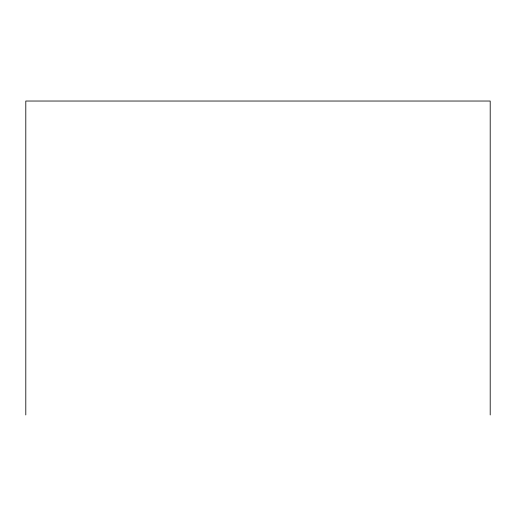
<?xml version="1.0" encoding="UTF-8"?>
<svg xmlns="http://www.w3.org/2000/svg" width="516" height="516" viewBox="0 0 516 516"><rect width="100%" height="100%" fill="white"/><g stroke="black" fill="none" stroke-linecap="round" stroke-linejoin="round"><path stroke-width="0.77" d="M490.2 414.967L490.2 101.033L25.8 101.033L25.8 414.967"/></g></svg>
